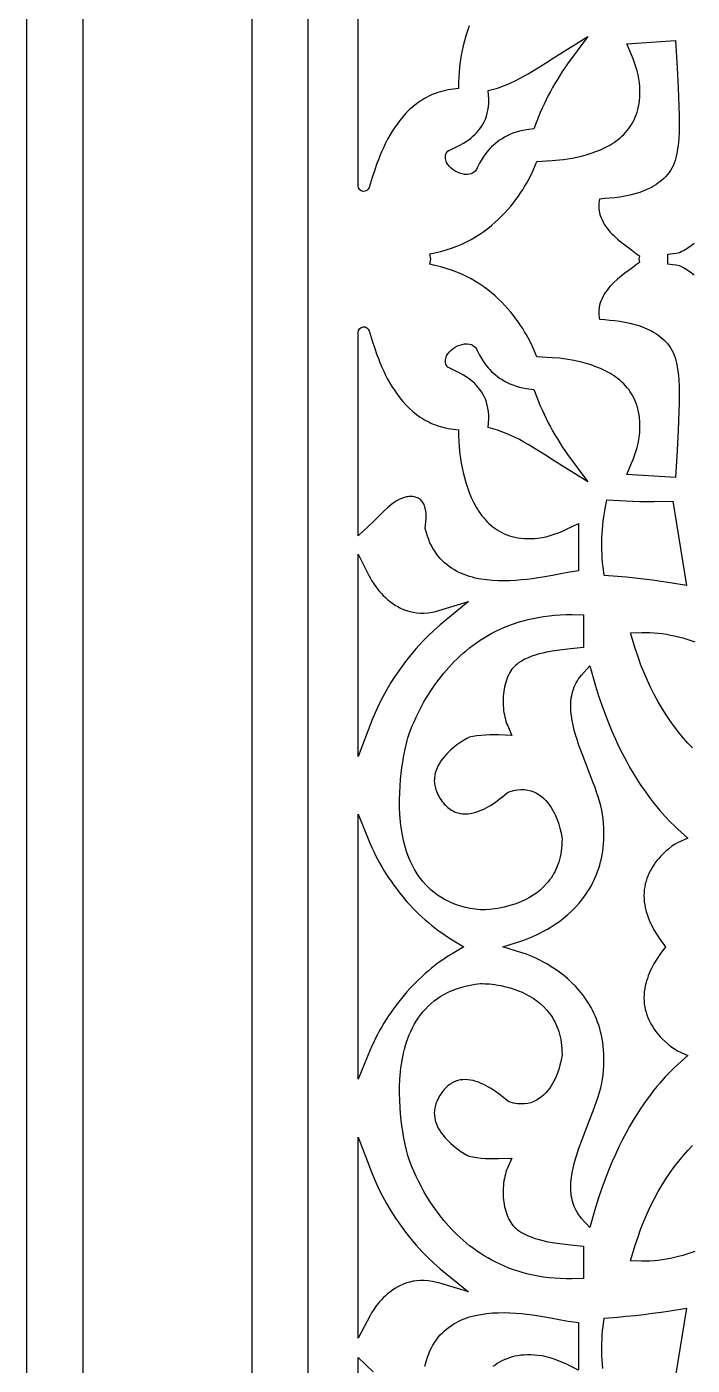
# Model space of a CAD drawing. Extents: x -600 to 600, y -1000 to 1000.
# Drawn here: x -340 to -221.3, y -419.7 to -181 of the extents above; entities that cross this region are included whole.
import ezdxf

# ---------------------------------------------------------------- set-up
doc = ezdxf.new("R2010")
doc.units = 0
doc.layers.add('LAYER_1', color=18, linetype='CONTINUOUS')
doc.layers.add('LAYER_2', color=4, linetype='CONTINUOUS')

msp = doc.modelspace()

# ---------------------------------------------------------------- linework, layer by layer
at = {"layer": 'LAYER_1'}
msp.add_lwpolyline([(-261.08, -180.79), (-261.4, -181.68), (-261.69, -182.58), (-261.94, -183.47), (-262.16, -184.35), (-262.34, -185.21), (-262.5, -186.04), (-262.62, -186.83), (-262.73, -187.58), (-262.87, -188.92), (-262.95, -190), (-262.98, -190.74), (-263, -191.96), (-264.36, -192.14), (-264.85, -192.23), (-265.32, -192.32), (-265.78, -192.43), (-266.23, -192.56), (-266.66, -192.7), (-267.09, -192.85), (-267.51, -193.01), (-267.91, -193.18), (-268.31, -193.37), (-268.7, -193.57), (-269.08, -193.78), (-269.44, -194), (-269.8, -194.23), (-270.5, -194.72), (-271.15, -195.25), (-271.78, -195.81), (-272.37, -196.4), (-272.93, -197.02), (-273.46, -197.67), (-273.96, -198.33), (-274.43, -199.02), (-274.88, -199.71), (-275.29, -200.42), (-275.69, -201.13), (-276.05, -201.85), (-276.39, -202.57), (-276.71, -203.28), (-277.01, -203.99), (-277.28, -204.68), (-277.54, -205.36), (-277.99, -206.66), (-278.37, -207.86), (-278.91, -209.63, -0.861707), (-280.87, -209.34), (-280.87, -173.05)], format="xyb", dxfattribs=at)
for points in [[(-267.2, -223.55), (-268.11, -223.34), (-267.95, -222.42), (-268.11, -221.5), (-267.2, -221.28), (-266.16, -221.04), (-265.17, -220.76), (-264.22, -220.45), (-263.31, -220.11), (-262.42, -219.73), (-261.57, -219.33), (-260.75, -218.9), (-259.96, -218.44), (-259.2, -217.96), (-258.47, -217.46), (-257.77, -216.94), (-257.1, -216.4), (-256.46, -215.85), (-255.84, -215.29), (-255.26, -214.72), (-254.7, -214.14), (-254.17, -213.55), (-253.66, -212.96), (-253.19, -212.37), (-252.74, -211.78), (-252.31, -211.19), (-251.92, -210.61), (-251.54, -210.03), (-251.2, -209.47), (-250.87, -208.92), (-250.58, -208.38), (-250.05, -207.36), (-249.63, -206.42), (-249.04, -204.98), (-248.05, -204.93), (-247.31, -204.9), (-246.28, -204.84), (-244.99, -204.72), (-244.27, -204.64), (-243.51, -204.53), (-242.72, -204.39), (-241.89, -204.23), (-241.05, -204.04), (-240.2, -203.81), (-239.34, -203.54), (-238.49, -203.24), (-237.64, -202.89), (-236.82, -202.5), (-236.01, -202.06), (-235.63, -201.83), (-235.25, -201.59), (-234.88, -201.33), (-234.52, -201.05), (-234.18, -200.77), (-233.84, -200.47), (-233.52, -200.16), (-233.21, -199.83), (-232.91, -199.49), (-232.63, -199.14), (-232.37, -198.77), (-232.12, -198.38), (-231.89, -197.98), (-231.67, -197.56), (-231.47, -197.12), (-231.29, -196.67), (-231.14, -196.19), (-231, -195.7), (-230.88, -195.18), (-230.78, -194.65), (-230.71, -194.09), (-230.66, -193.51), (-230.64, -192.9), (-230.64, -192.28), (-230.67, -191.62), (-230.73, -190.95), (-230.83, -190.23), (-230.97, -189.52), (-231.15, -188.81), (-231.35, -188.1), (-231.59, -187.4), (-231.85, -186.69), (-232.13, -185.99), (-232.98, -183.99), (-224.29, -183.43), (-224.01, -188.29), (-223.81, -191.88), (-223.66, -195.2), (-223.62, -196.76), (-223.61, -198.23), (-223.64, -199.62), (-223.7, -200.93), (-223.82, -202.15), (-223.9, -202.74), (-223.99, -203.3), (-224.1, -203.84), (-224.22, -204.35), (-224.36, -204.85), (-224.53, -205.32), (-224.71, -205.77), (-224.92, -206.2), (-225.16, -206.6), (-225.42, -206.97), (-225.72, -207.34), (-226.03, -207.69), (-226.36, -208.02), (-226.7, -208.33), (-227.06, -208.62), (-227.42, -208.89), (-227.8, -209.15), (-228.19, -209.39), (-228.58, -209.61), (-228.99, -209.82), (-229.81, -210.19), (-230.67, -210.51), (-231.54, -210.78), (-232.42, -211), (-233.31, -211.19), (-234.21, -211.34), (-235.11, -211.46), (-235.99, -211.56), (-236.87, -211.63), (-237.83, -211.69), (-237.9, -212.02), (-237.95, -212.49), (-237.97, -212.95), (-237.95, -213.39), (-237.9, -213.81), (-237.81, -214.23), (-237.7, -214.64), (-237.56, -215.04), (-237.39, -215.43), (-237.19, -215.81), (-236.98, -216.18), (-236.74, -216.55), (-236.48, -216.91), (-236.21, -217.25), (-235.92, -217.59), (-235.61, -217.92), (-235.3, -218.23), (-234.65, -218.83), (-233.99, -219.39), (-233.35, -219.89), (-232.13, -220.77), (-231.22, -221.45), (-230.73, -221.82), (-230.83, -222.42), (-230.73, -223.02), (-231.22, -223.38), (-232.13, -224.06), (-233.35, -224.95), (-233.99, -225.45), (-234.65, -226.01), (-235.3, -226.61), (-235.61, -226.92), (-235.92, -227.25), (-236.21, -227.58), (-236.48, -227.93), (-236.74, -228.29), (-236.98, -228.65), (-237.19, -229.03), (-237.39, -229.41), (-237.56, -229.8), (-237.7, -230.2), (-237.81, -230.61), (-237.9, -231.02), (-237.95, -231.45), (-237.97, -231.89), (-237.95, -232.34), (-237.9, -232.81), (-237.83, -233.15), (-236.87, -233.2), (-235.99, -233.28), (-235.11, -233.37), (-234.21, -233.49), (-233.31, -233.65), (-232.42, -233.83), (-231.54, -234.06), (-230.67, -234.33), (-229.81, -234.65), (-228.99, -235.01), (-228.58, -235.23), (-228.19, -235.45), (-227.8, -235.69), (-227.42, -235.94), (-227.06, -236.22), (-226.7, -236.51), (-226.36, -236.82), (-226.03, -237.15), (-225.72, -237.49), (-225.42, -237.87), (-225.16, -238.24), (-224.92, -238.64), (-224.71, -239.07), (-224.53, -239.52), (-224.36, -239.99), (-224.22, -240.48), (-224.1, -241), (-223.99, -241.54), (-223.9, -242.1), (-223.82, -242.69), (-223.7, -243.9), (-223.64, -245.21), (-223.61, -246.61), (-223.62, -248.08), (-223.66, -249.64), (-223.81, -252.95), (-224.01, -256.55), (-224.29, -261.4), (-232.98, -260.84), (-232.13, -258.84), (-231.85, -258.14), (-231.59, -257.44), (-231.35, -256.74), (-231.15, -256.03), (-230.97, -255.32), (-230.83, -254.6), (-230.73, -253.89), (-230.67, -253.21), (-230.64, -252.56), (-230.64, -251.93), (-230.66, -251.33), (-230.71, -250.75), (-230.78, -250.19), (-230.88, -249.65), (-231, -249.14), (-231.14, -248.65), (-231.29, -248.17), (-231.47, -247.72), (-231.67, -247.28), (-231.89, -246.86), (-232.12, -246.46), (-232.37, -246.07), (-232.63, -245.7), (-232.91, -245.35), (-233.21, -245.01), (-233.52, -244.68), (-233.84, -244.37), (-234.18, -244.07), (-234.52, -243.78), (-234.88, -243.51), (-235.25, -243.25), (-235.63, -243), (-236.01, -242.77), (-236.82, -242.33), (-237.64, -241.94), (-238.49, -241.6), (-239.34, -241.29), (-240.2, -241.03), (-241.05, -240.8), (-241.89, -240.61), (-242.72, -240.44), (-243.51, -240.31), (-244.27, -240.2), (-244.99, -240.11), (-246.28, -240), (-247.31, -239.94), (-248.05, -239.91), (-249.04, -239.86), (-249.63, -238.42), (-250.05, -237.48), (-250.58, -236.45), (-250.87, -235.92), (-251.2, -235.37), (-251.54, -234.8), (-251.92, -234.23), (-252.31, -233.65), (-252.74, -233.06), (-253.19, -232.47), (-253.66, -231.88), (-254.17, -231.29), (-254.7, -230.7), (-255.26, -230.12), (-255.84, -229.55), (-256.46, -228.98), (-257.1, -228.43), (-257.77, -227.9), (-258.47, -227.38), (-259.2, -226.88), (-259.96, -226.4), (-260.75, -225.94), (-261.57, -225.51), (-262.42, -225.11), (-263.31, -224.73), (-264.22, -224.39), (-265.17, -224.07), (-266.16, -223.8)], [(-239.92, -182.69), (-243.53, -187.6), (-244, -188.27), (-244.47, -188.96), (-244.92, -189.65), (-245.36, -190.35), (-245.78, -191.07), (-246.2, -191.79), (-246.6, -192.51), (-246.99, -193.25), (-247.36, -194), (-247.73, -194.75), (-248.07, -195.5), (-248.41, -196.27), (-248.73, -197.04), (-249.03, -197.81), (-249.53, -199.17), (-250.85, -199.34), (-251.51, -199.46), (-252.13, -199.6), (-252.72, -199.78), (-253.28, -199.97), (-253.81, -200.18), (-254.31, -200.42), (-254.78, -200.67), (-255.23, -200.93), (-255.65, -201.21), (-256.04, -201.49), (-256.41, -201.79), (-256.76, -202.09), (-257.08, -202.4), (-257.39, -202.71), (-257.67, -203.02), (-257.93, -203.33), (-258.16, -203.63), (-258.59, -204.24), (-258.95, -204.8), (-259.23, -205.3), (-259.65, -206.12), (-259.8, -206.42), (-260, -206.73), (-260.29, -206.96), (-260.52, -207.09), (-260.76, -207.19), (-261.02, -207.26), (-261.46, -207.32), (-261.91, -207.3), (-262.35, -207.22), (-262.77, -207.09), (-263.18, -206.92), (-263.57, -206.72), (-263.94, -206.48), (-264.29, -206.21), (-264.61, -205.9), (-264.89, -205.55), (-265.12, -205.15), (-265.27, -204.72), (-265.32, -204.44), (-265.32, -204.17), (-265.29, -203.9), (-265.18, -203.49), (-264.91, -203.17), (-264.65, -203), (-264.3, -202.83), (-263.34, -202.39), (-262.75, -202.09), (-262.11, -201.73), (-261.43, -201.3), (-261.09, -201.06), (-260.75, -200.8), (-260.41, -200.51), (-260.08, -200.21), (-259.76, -199.88), (-259.46, -199.53), (-259.16, -199.16), (-258.89, -198.77), (-258.63, -198.35), (-258.4, -197.9), (-258.19, -197.43), (-258, -196.92), (-257.85, -196.39), (-257.73, -195.82), (-257.64, -195.22), (-257.59, -194.58), (-257.59, -193.91), (-257.67, -192.36), (-256.06, -191.9), (-255.26, -191.63), (-254.46, -191.32), (-253.66, -190.98), (-252.88, -190.62), (-252.1, -190.22), (-251.32, -189.8), (-250.55, -189.36), (-249, -188.43), (-247.46, -187.45), (-245.92, -186.46)], [(-239.92, -262.15), (-245.92, -258.37), (-247.46, -257.38), (-249, -256.41), (-250.55, -255.48), (-251.32, -255.04), (-252.1, -254.62), (-252.88, -254.22), (-253.66, -253.85), (-254.46, -253.51), (-255.26, -253.21), (-256.06, -252.93), (-257.67, -252.48), (-257.59, -250.93), (-257.59, -250.25), (-257.64, -249.62), (-257.73, -249.01), (-257.85, -248.45), (-258, -247.91), (-258.19, -247.41), (-258.4, -246.94), (-258.63, -246.49), (-258.89, -246.07), (-259.16, -245.68), (-259.46, -245.3), (-259.76, -244.96), (-260.08, -244.63), (-260.41, -244.33), (-260.75, -244.04), (-261.09, -243.78), (-261.43, -243.54), (-262.11, -243.1), (-262.75, -242.74), (-263.34, -242.45), (-264.3, -242.01), (-264.65, -241.83), (-264.91, -241.67), (-265.18, -241.34), (-265.29, -240.94), (-265.32, -240.66), (-265.32, -240.4), (-265.27, -240.12), (-265.12, -239.69), (-264.89, -239.29), (-264.61, -238.94), (-264.29, -238.63), (-263.94, -238.36), (-263.57, -238.12), (-263.18, -237.91), (-262.77, -237.75), (-262.35, -237.62), (-261.91, -237.54), (-261.46, -237.52), (-261.02, -237.57), (-260.76, -237.65), (-260.52, -237.74), (-260.29, -237.88), (-260, -238.1), (-259.8, -238.42), (-259.65, -238.72), (-259.23, -239.54), (-258.95, -240.04), (-258.59, -240.6), (-258.16, -241.2), (-257.93, -241.51), (-257.67, -241.82), (-257.39, -242.13), (-257.08, -242.44), (-256.76, -242.75), (-256.41, -243.05), (-256.04, -243.34), (-255.65, -243.63), (-255.23, -243.91), (-254.78, -244.17), (-254.31, -244.42), (-253.81, -244.65), (-253.28, -244.87), (-252.72, -245.06), (-252.13, -245.23), (-251.51, -245.38), (-250.85, -245.5), (-249.53, -245.67), (-249.03, -247.02), (-248.73, -247.8), (-248.41, -248.57), (-248.07, -249.33), (-247.73, -250.09), (-247.36, -250.84), (-246.99, -251.59), (-246.6, -252.32), (-246.2, -253.05), (-245.78, -253.77), (-245.36, -254.48), (-244.92, -255.19), (-244.47, -255.88), (-244, -256.56), (-243.53, -257.24)], [(-234.63, -279.03), (-237.02, -278.85), (-237.21, -277.31), (-237.29, -276.58), (-237.35, -275.83), (-237.39, -275.09), (-237.42, -274.35), (-237.43, -273.6), (-237.43, -272.85), (-237.41, -272.11), (-237.38, -271.36), (-237.33, -270.62), (-237.26, -269.88), (-237.18, -269.14), (-237.08, -268.4), (-236.97, -267.66), (-236.84, -266.93), (-236.53, -265.37), (-233.14, -265.55), (-230.63, -265.63), (-228.11, -265.65), (-224.73, -265.62), (-222.32, -280.64), (-225.25, -280.15), (-226.81, -279.91), (-228.37, -279.69), (-229.93, -279.5), (-231.49, -279.32), (-233.06, -279.16)], [(-280.87, -311.13), (-280.87, -275.07), (-278.95, -278.95), (-278.77, -279.29), (-278.5, -279.76), (-278.12, -280.35), (-277.64, -281.01), (-277.37, -281.36), (-277.08, -281.71), (-276.75, -282.08), (-276.41, -282.44), (-276.04, -282.8), (-275.64, -283.15), (-275.23, -283.49), (-274.79, -283.81), (-274.32, -284.12), (-273.84, -284.41), (-273.33, -284.67), (-272.8, -284.9), (-272.24, -285.11), (-271.67, -285.28), (-271.06, -285.41), (-270.43, -285.5), (-269.78, -285.55), (-269.1, -285.55), (-268.39, -285.49), (-267.64, -285.39), (-267.26, -285.31), (-266.87, -285.22), (-266.47, -285.11), (-261.2, -283.5), (-266.28, -287.66), (-267.39, -288.64), (-268.47, -289.67), (-269.52, -290.74), (-270.54, -291.85), (-271.52, -293.01), (-272.46, -294.2), (-273.36, -295.42), (-274.23, -296.68), (-275.05, -297.96), (-275.83, -299.28), (-276.56, -300.61), (-277.24, -301.97), (-277.87, -303.36), (-278.46, -304.75)], [(-273.45, -321.48), (-273.5, -320.17), (-273.51, -318.88), (-273.48, -317.63), (-273.42, -316.42), (-273.33, -315.26), (-273.21, -314.16), (-273.08, -313.12), (-272.94, -312.16), (-272.8, -311.29), (-272.52, -309.83), (-272.29, -308.82), (-272.16, -308.31), (-272.01, -307.82), (-271.71, -306.92), (-271.23, -305.68), (-270.91, -304.93), (-270.55, -304.13), (-270.14, -303.27), (-269.67, -302.35), (-269.15, -301.4), (-268.57, -300.41), (-267.93, -299.4), (-267.23, -298.37), (-266.46, -297.32), (-265.63, -296.28), (-264.73, -295.24), (-264.25, -294.72), (-263.75, -294.21), (-263.24, -293.71), (-262.71, -293.21), (-262.16, -292.71), (-261.59, -292.23), (-261, -291.76), (-260.39, -291.29), (-259.76, -290.84), (-259.11, -290.4), (-258.44, -289.98), (-257.75, -289.57), (-257.04, -289.17), (-256.31, -288.79), (-255.56, -288.43), (-254.78, -288.09), (-253.99, -287.77), (-253.17, -287.47), (-252.33, -287.19), (-251.47, -286.94), (-250.59, -286.71), (-249.69, -286.5), (-248.76, -286.32), (-247.81, -286.17), (-246.84, -286.04), (-245.84, -285.94), (-244.83, -285.88), (-243.79, -285.84), (-242.72, -285.84), (-240.68, -285.89), (-240.68, -291.69), (-243.01, -291.93), (-244.45, -292.09), (-245.89, -292.28), (-246.59, -292.39), (-247.28, -292.53), (-247.96, -292.68), (-248.63, -292.85), (-249.29, -293.04), (-249.93, -293.27), (-250.55, -293.52), (-251.15, -293.8), (-251.73, -294.11), (-252.29, -294.46), (-252.55, -294.65), (-252.79, -294.85), (-253.02, -295.08), (-253.24, -295.33), (-253.45, -295.59), (-253.65, -295.88), (-253.83, -296.18), (-254.01, -296.5), (-254.17, -296.84), (-254.31, -297.19), (-254.45, -297.55), (-254.57, -297.93), (-254.68, -298.32), (-254.77, -298.72), (-254.85, -299.12), (-254.92, -299.53), (-254.97, -299.95), (-255, -300.37), (-255.03, -300.8), (-255.04, -301.22), (-255.03, -301.65), (-255.02, -302.07), (-254.98, -302.49), (-254.94, -302.91), (-254.88, -303.32), (-254.81, -303.72), (-254.73, -304.11), (-254.63, -304.5), (-254.52, -304.87), (-254.4, -305.23), (-254.27, -305.57), (-253.48, -307.37), (-255.85, -307.29), (-256.63, -307.28), (-257.41, -307.29), (-258.18, -307.32), (-258.94, -307.38), (-259.7, -307.47), (-260.45, -307.58), (-261.11, -307.72), (-261.17, -307.74), (-261.49, -307.91), (-261.98, -308.2), (-262.58, -308.59), (-263.27, -309.08), (-264, -309.67), (-264.36, -309.98), (-264.73, -310.33), (-265.08, -310.69), (-265.43, -311.06), (-265.75, -311.46), (-266.06, -311.87), (-266.34, -312.29), (-266.59, -312.72), (-266.81, -313.16), (-266.99, -313.62), (-267.13, -314.08), (-267.24, -314.55), (-267.3, -315.03), (-267.31, -315.53), (-267.3, -315.77), (-267.27, -316.02), (-267.23, -316.28), (-267.18, -316.54), (-267.11, -316.8), (-267.03, -317.07), (-266.93, -317.35), (-266.81, -317.63), (-266.68, -317.91), (-266.52, -318.2), (-266.35, -318.49), (-266.15, -318.79), (-265.94, -319.09), (-265.73, -319.37), (-265.52, -319.62), (-265.3, -319.85), (-265.08, -320.06), (-264.87, -320.26), (-264.65, -320.43), (-264.43, -320.59), (-264.21, -320.73), (-264, -320.85), (-263.78, -320.96), (-263.56, -321.06), (-263.34, -321.14), (-263.13, -321.2), (-262.67, -321.31), (-262.22, -321.37), (-261.76, -321.38), (-261.3, -321.36), (-260.83, -321.29), (-260.35, -321.19), (-259.88, -321.06), (-259.41, -320.9), (-258.95, -320.72), (-258.49, -320.51), (-258.04, -320.28), (-257.61, -320.04), (-257.19, -319.8), (-256.4, -319.28), (-255.71, -318.78), (-255.12, -318.33), (-254.65, -317.94), (-254.29, -317.65), (-253.95, -317.42), (-253.15, -317.2), (-252.49, -317.08), (-251.85, -317.03), (-251.24, -317.05), (-250.65, -317.13), (-250.08, -317.27), (-249.55, -317.46), (-249.06, -317.7), (-248.59, -317.98), (-248.16, -318.3), (-247.76, -318.65), (-247.4, -319.02), (-247.06, -319.41), (-246.76, -319.82), (-246.47, -320.24), (-246.22, -320.67), (-245.98, -321.1), (-245.77, -321.53), (-245.58, -321.96), (-245.4, -322.39), (-245.12, -323.19), (-244.89, -323.94), (-244.73, -324.59), (-244.61, -325.13), (-244.55, -325.52), (-244.52, -325.78), (-244.53, -326.4), (-244.56, -326.96), (-244.61, -327.5), (-244.67, -328.02), (-244.76, -328.53), (-244.86, -329.03), (-244.98, -329.51), (-245.12, -329.97), (-245.27, -330.42), (-245.44, -330.86), (-245.62, -331.28), (-245.82, -331.69), (-246.03, -332.08), (-246.25, -332.45), (-246.49, -332.82), (-246.74, -333.16), (-246.99, -333.5), (-247.27, -333.82), (-247.82, -334.41), (-248.41, -334.96), (-249.03, -335.45), (-249.67, -335.89), (-250.32, -336.29), (-250.98, -336.65), (-251.64, -336.96), (-252.3, -337.24), (-252.96, -337.48), (-253.6, -337.69), (-254.23, -337.87), (-254.84, -338.02), (-255.43, -338.14), (-255.99, -338.25), (-256.53, -338.33), (-257.46, -338.44), (-258.22, -338.49), (-258.77, -338.51), (-259.09, -338.5), (-260.04, -338.38), (-260.92, -338.24), (-261.76, -338.05), (-262.57, -337.83), (-263.35, -337.58), (-264.1, -337.29), (-264.81, -336.97), (-265.49, -336.63), (-266.13, -336.25), (-266.75, -335.85), (-267.33, -335.41), (-267.88, -334.96), (-268.4, -334.48), (-268.89, -333.98), (-269.35, -333.46), (-269.77, -332.92), (-270.18, -332.36), (-270.55, -331.79), (-270.89, -331.2), (-271.21, -330.6), (-271.51, -329.98), (-271.78, -329.36), (-272.02, -328.73), (-272.25, -328.09), (-272.45, -327.44), (-272.63, -326.79), (-272.79, -326.13), (-272.94, -325.47), (-273.06, -324.8), (-273.17, -324.13), (-273.26, -323.47), (-273.34, -322.8)], [(-239.56, -395.18), (-241.04, -393.54), (-241.31, -393.21), (-241.56, -392.87), (-241.79, -392.52), (-242, -392.16), (-242.18, -391.8), (-242.34, -391.43), (-242.49, -391.05), (-242.61, -390.67), (-242.71, -390.28), (-242.8, -389.89), (-242.87, -389.5), (-242.92, -389.1), (-242.95, -388.69), (-242.97, -387.89), (-242.94, -387.08), (-242.85, -386.25), (-242.72, -385.42), (-242.55, -384.59), (-242.35, -383.75), (-242.11, -382.9), (-241.85, -382.05), (-241.56, -381.19), (-240.94, -379.47), (-240.27, -377.75), (-239.6, -376.04), (-238.95, -374.33), (-238.35, -372.66), (-238.08, -371.84), (-237.84, -371.02), (-237.63, -370.23), (-237.45, -369.44), (-237.31, -368.68), (-237.21, -367.93), (-237.13, -367.14), (-237.08, -366.37), (-237.06, -365.62), (-237.05, -364.89), (-237.08, -364.17), (-237.12, -363.47), (-237.18, -362.79), (-237.27, -362.13), (-237.37, -361.49), (-237.5, -360.86), (-237.64, -360.25), (-237.8, -359.65), (-237.98, -359.07), (-238.17, -358.51), (-238.38, -357.96), (-238.6, -357.43), (-238.84, -356.91), (-239.09, -356.4), (-239.35, -355.91), (-239.62, -355.44), (-239.9, -354.98), (-240.2, -354.53), (-240.5, -354.1), (-240.82, -353.68), (-241.14, -353.27), (-241.46, -352.88), (-242.14, -352.13), (-242.84, -351.43), (-243.55, -350.77), (-244.28, -350.17), (-245, -349.61), (-245.72, -349.1), (-246.44, -348.64), (-247.13, -348.21), (-247.81, -347.83), (-248.46, -347.49), (-249.07, -347.19), (-249.64, -346.93), (-250.16, -346.7), (-251.05, -346.35), (-251.67, -346.14), (-255.09, -345.08), (-251.67, -344.03), (-251.05, -343.81), (-250.17, -343.46), (-249.06, -342.97), (-248.46, -342.67), (-247.81, -342.33), (-247.13, -341.95), (-246.44, -341.53), (-245.72, -341.06), (-245, -340.55), (-244.28, -339.99), (-243.55, -339.39), (-242.84, -338.74), (-242.14, -338.04), (-241.47, -337.29), (-240.81, -336.48), (-240.5, -336.07), (-240.2, -335.63), (-239.9, -335.19), (-239.62, -334.72), (-239.35, -334.25), (-239.09, -333.76), (-238.84, -333.26), (-238.6, -332.74), (-238.38, -332.21), (-238.17, -331.66), (-237.98, -331.09), (-237.8, -330.51), (-237.64, -329.92), (-237.5, -329.31), (-237.37, -328.68), (-237.27, -328.03), (-237.18, -327.37), (-237.12, -326.69), (-237.08, -325.99), (-237.05, -325.28), (-237.06, -324.55), (-237.08, -323.79), (-237.13, -323.02), (-237.21, -322.24), (-237.31, -321.48), (-237.45, -320.72), (-237.63, -319.94), (-237.84, -319.14), (-238.08, -318.33), (-238.35, -317.51), (-238.64, -316.67), (-238.95, -315.83), (-239.6, -314.13), (-240.27, -312.41), (-240.94, -310.69), (-241.56, -308.98), (-241.85, -308.12), (-242.11, -307.27), (-242.35, -306.42), (-242.55, -305.58), (-242.72, -304.74), (-242.85, -303.91), (-242.94, -303.09), (-242.97, -302.27), (-242.95, -301.46), (-242.87, -300.68), (-242.8, -300.27), (-242.71, -299.88), (-242.61, -299.5), (-242.49, -299.12), (-242.34, -298.74), (-242.18, -298.37), (-242, -298), (-241.79, -297.65), (-241.56, -297.3), (-241.31, -296.96), (-241.04, -296.62), (-239.56, -294.98), (-238.54, -298.56), (-237.99, -300.31), (-237.43, -302), (-236.84, -303.61), (-236.24, -305.16), (-235.63, -306.64), (-235.01, -308.05), (-234.38, -309.39), (-233.74, -310.67), (-233.11, -311.88), (-232.47, -313.04), (-231.83, -314.13), (-231.2, -315.16), (-230.57, -316.13), (-229.96, -317.04), (-229.35, -317.89), (-228.76, -318.69), (-228.19, -319.43), (-227.63, -320.12), (-227.1, -320.76), (-226.59, -321.34), (-226.11, -321.87), (-225.23, -322.79), (-224.48, -323.52), (-223.89, -324.08), (-222.09, -325.71), (-223.9, -326.54), (-224.37, -326.81), (-224.91, -327.16), (-225.48, -327.59), (-226.07, -328.09), (-226.68, -328.67), (-226.97, -328.98), (-227.26, -329.31), (-227.55, -329.65), (-227.83, -330.01), (-228.09, -330.38), (-228.35, -330.77), (-228.59, -331.18), (-228.82, -331.6), (-229.03, -332.03), (-229.22, -332.47), (-229.39, -332.93), (-229.54, -333.4), (-229.67, -333.88), (-229.77, -334.38), (-229.85, -334.89), (-229.89, -335.41), (-229.91, -335.94), (-229.9, -336.49), (-229.85, -337.05), (-229.77, -337.63), (-229.68, -338.08), (-229.57, -338.54), (-229.45, -338.99), (-229.3, -339.44), (-229.14, -339.89), (-228.97, -340.33), (-228.78, -340.77), (-228.57, -341.2), (-228.12, -342.06), (-227.62, -342.89), (-227.09, -343.7), (-226.08, -345.08), (-227.09, -346.47), (-227.62, -347.27), (-228.12, -348.11), (-228.57, -348.97), (-228.78, -349.4), (-228.97, -349.84), (-229.14, -350.28), (-229.3, -350.73), (-229.45, -351.18), (-229.57, -351.63), (-229.68, -352.08), (-229.77, -352.54), (-229.85, -353.11), (-229.9, -353.67), (-229.91, -354.22), (-229.89, -354.76), (-229.85, -355.28), (-229.77, -355.78), (-229.67, -356.28), (-229.54, -356.76), (-229.39, -357.23), (-229.22, -357.69), (-229.03, -358.14), (-228.82, -358.57), (-228.59, -358.99), (-228.35, -359.39), (-228.09, -359.78), (-227.83, -360.15), (-227.55, -360.51), (-227.26, -360.86), (-226.97, -361.19), (-226.68, -361.49), (-226.07, -362.07), (-225.48, -362.58), (-224.91, -363), (-224.37, -363.35), (-223.9, -363.62), (-222.09, -364.46), (-223.89, -366.09), (-224.48, -366.64), (-225.23, -367.37), (-226.11, -368.29), (-227.1, -369.41), (-227.63, -370.04), (-228.19, -370.73), (-228.76, -371.47), (-229.35, -372.27), (-229.96, -373.13), (-230.57, -374.04), (-231.2, -375.01), (-231.83, -376.04), (-232.47, -377.13), (-233.11, -378.28), (-233.74, -379.49), (-234.38, -380.77), (-235.01, -382.12), (-235.63, -383.53), (-236.24, -385), (-236.84, -386.55), (-237.43, -388.16), (-237.99, -389.85), (-238.54, -391.61)], [(-280.87, -368.73), (-280.87, -321.43), (-278.72, -326.7), (-278.42, -327.39), (-278.1, -328.09), (-277.77, -328.78), (-277.42, -329.46), (-277.06, -330.13), (-276.68, -330.8), (-276.29, -331.47), (-275.88, -332.12), (-275.47, -332.77), (-275.03, -333.41), (-274.59, -334.04), (-274.13, -334.66), (-273.66, -335.27), (-273.18, -335.87), (-272.68, -336.46), (-272.18, -337.04), (-271.66, -337.61), (-271.14, -338.17), (-270.6, -338.72), (-270.05, -339.25), (-269.5, -339.78), (-268.93, -340.29), (-268.36, -340.78), (-267.78, -341.26), (-267.19, -341.73), (-266.59, -342.18), (-265.98, -342.62), (-265.37, -343.04), (-264.75, -343.45), (-264.12, -343.84), (-262.03, -345.08), (-264.12, -346.32), (-264.75, -346.71), (-265.37, -347.12), (-265.98, -347.54), (-266.59, -347.98), (-267.19, -348.43), (-267.78, -348.9), (-268.36, -349.38), (-268.93, -349.88), (-269.5, -350.39), (-270.05, -350.91), (-270.6, -351.44), (-271.14, -351.99), (-271.66, -352.55), (-272.18, -353.12), (-272.68, -353.7), (-273.18, -354.29), (-273.66, -354.89), (-274.13, -355.51), (-274.59, -356.13), (-275.03, -356.76), (-275.47, -357.4), (-275.88, -358.04), (-276.29, -358.7), (-276.68, -359.36), (-277.06, -360.03), (-277.42, -360.71), (-277.77, -361.39), (-278.1, -362.08), (-278.42, -362.77), (-278.72, -363.47)], [(-272.8, -378.88), (-272.94, -378), (-273.08, -377.04), (-273.21, -376.01), (-273.33, -374.91), (-273.42, -373.74), (-273.48, -372.53), (-273.51, -371.28), (-273.5, -370), (-273.45, -368.69), (-273.34, -367.37), (-273.26, -366.7), (-273.17, -366.03), (-273.06, -365.36), (-272.94, -364.7), (-272.79, -364.04), (-272.63, -363.38), (-272.45, -362.72), (-272.25, -362.08), (-272.02, -361.44), (-271.78, -360.8), (-271.51, -360.18), (-271.21, -359.57), (-270.89, -358.97), (-270.55, -358.38), (-270.18, -357.8), (-269.77, -357.25), (-269.35, -356.71), (-268.89, -356.19), (-268.4, -355.68), (-267.88, -355.21), (-267.33, -354.75), (-266.75, -354.32), (-266.13, -353.91), (-265.49, -353.54), (-264.81, -353.19), (-264.1, -352.87), (-263.35, -352.59), (-262.57, -352.33), (-261.76, -352.11), (-260.92, -351.93), (-260.04, -351.78), (-259.09, -351.66), (-258.77, -351.65), (-258.22, -351.67), (-257.46, -351.72), (-256.53, -351.83), (-255.99, -351.92), (-255.43, -352.02), (-254.84, -352.15), (-254.23, -352.3), (-253.6, -352.48), (-252.96, -352.68), (-252.3, -352.93), (-251.64, -353.2), (-250.98, -353.52), (-250.32, -353.87), (-249.67, -354.27), (-249.03, -354.71), (-248.41, -355.21), (-247.82, -355.75), (-247.27, -356.34), (-246.99, -356.67), (-246.74, -357), (-246.49, -357.35), (-246.25, -357.71), (-246.03, -358.09), (-245.82, -358.48), (-245.62, -358.88), (-245.44, -359.3), (-245.27, -359.74), (-245.12, -360.19), (-244.98, -360.65), (-244.86, -361.14), (-244.76, -361.63), (-244.67, -362.14), (-244.61, -362.67), (-244.56, -363.21), (-244.53, -363.76), (-244.52, -364.38), (-244.55, -364.64), (-244.61, -365.04), (-244.73, -365.57), (-244.89, -366.22), (-245.12, -366.97), (-245.4, -367.78), (-245.58, -368.2), (-245.77, -368.63), (-245.98, -369.07), (-246.22, -369.5), (-246.47, -369.92), (-246.76, -370.34), (-247.06, -370.75), (-247.4, -371.15), (-247.76, -371.52), (-248.16, -371.87), (-248.59, -372.18), (-249.06, -372.47), (-249.55, -372.71), (-250.08, -372.9), (-250.65, -373.04), (-251.24, -373.12), (-251.85, -373.13), (-252.49, -373.08), (-253.15, -372.97), (-253.95, -372.75), (-254.29, -372.51), (-254.65, -372.22), (-255.12, -371.84), (-255.71, -371.38), (-256.4, -370.88), (-257.19, -370.37), (-257.61, -370.12), (-258.04, -369.88), (-258.49, -369.66), (-258.95, -369.45), (-259.41, -369.26), (-259.88, -369.1), (-260.35, -368.97), (-260.83, -368.87), (-261.3, -368.81), (-261.76, -368.78), (-262.22, -368.8), (-262.67, -368.85), (-263.13, -368.96), (-263.34, -369.03), (-263.56, -369.11), (-263.78, -369.2), (-264, -369.31), (-264.21, -369.44), (-264.43, -369.58), (-264.65, -369.73), (-264.87, -369.91), (-265.08, -370.1), (-265.3, -370.31), (-265.52, -370.55), (-265.73, -370.8), (-265.94, -371.07), (-266.15, -371.37), (-266.35, -371.67), (-266.52, -371.96), (-266.68, -372.25), (-266.81, -372.54), (-266.93, -372.82), (-267.03, -373.09), (-267.11, -373.36), (-267.18, -373.63), (-267.23, -373.89), (-267.27, -374.14), (-267.3, -374.4), (-267.31, -374.63), (-267.3, -375.14), (-267.24, -375.61), (-267.13, -376.09), (-266.99, -376.55), (-266.81, -377), (-266.59, -377.44), (-266.34, -377.88), (-266.06, -378.3), (-265.75, -378.71), (-265.43, -379.1), (-265.08, -379.48), (-264.73, -379.84), (-264.36, -380.18), (-264, -380.5), (-263.27, -381.09), (-262.58, -381.58), (-261.98, -381.97), (-261.49, -382.26), (-261.17, -382.42), (-261.11, -382.45), (-260.45, -382.58), (-259.7, -382.7), (-258.94, -382.78), (-258.18, -382.84), (-257.41, -382.87), (-256.63, -382.88), (-255.85, -382.87), (-253.48, -382.79), (-254.27, -384.6), (-254.4, -384.94), (-254.52, -385.3), (-254.63, -385.67), (-254.73, -386.05), (-254.81, -386.44), (-254.88, -386.85), (-254.94, -387.26), (-254.98, -387.67), (-255.02, -388.09), (-255.03, -388.52), (-255.04, -388.94), (-255.03, -389.37), (-255, -389.79), (-254.97, -390.21), (-254.92, -390.63), (-254.85, -391.04), (-254.77, -391.45), (-254.68, -391.85), (-254.57, -392.23), (-254.45, -392.61), (-254.31, -392.97), (-254.17, -393.33), (-254.01, -393.66), (-253.83, -393.98), (-253.65, -394.29), (-253.45, -394.57), (-253.24, -394.84), (-253.02, -395.08), (-252.79, -395.31), (-252.55, -395.52), (-252.29, -395.7), (-251.73, -396.05), (-251.15, -396.37), (-250.55, -396.65), (-249.93, -396.9), (-249.29, -397.12), (-248.63, -397.32), (-247.96, -397.49), (-247.28, -397.64), (-246.59, -397.77), (-245.89, -397.89), (-244.45, -398.08), (-243.01, -398.24), (-240.68, -398.48), (-240.68, -404.27), (-242.72, -404.32), (-243.79, -404.32), (-244.83, -404.29), (-245.84, -404.22), (-246.84, -404.12), (-247.81, -404), (-248.76, -403.84), (-249.69, -403.66), (-250.59, -403.46), (-251.47, -403.23), (-252.33, -402.97), (-253.17, -402.69), (-253.99, -402.39), (-254.78, -402.07), (-255.56, -401.73), (-256.31, -401.37), (-257.04, -400.99), (-257.75, -400.6), (-258.44, -400.19), (-259.11, -399.76), (-259.76, -399.32), (-260.39, -398.87), (-261, -398.41), (-261.59, -397.93), (-262.16, -397.45), (-262.71, -396.96), (-263.24, -396.46), (-263.75, -395.95), (-264.25, -395.44), (-264.73, -394.92), (-265.63, -393.89), (-266.46, -392.84), (-267.23, -391.8), (-267.93, -390.77), (-268.57, -389.75), (-269.15, -388.76), (-269.67, -387.81), (-270.14, -386.9), (-270.55, -386.04), (-270.91, -385.23), (-271.23, -384.49), (-271.71, -383.24), (-272.01, -382.34), (-272.16, -381.85), (-272.29, -381.34), (-272.52, -380.33)], [(-280.87, -414.93), (-280.87, -379.03), (-278.46, -385.41), (-277.87, -386.81), (-277.24, -388.19), (-276.56, -389.55), (-275.83, -390.89), (-275.05, -392.2), (-274.23, -393.49), (-273.36, -394.74), (-272.46, -395.97), (-271.52, -397.16), (-270.54, -398.31), (-269.52, -399.42), (-268.47, -400.5), (-267.39, -401.52), (-266.28, -402.51), (-261.2, -406.67), (-266.47, -405.05), (-266.86, -404.95), (-267.64, -404.78), (-268.39, -404.67), (-269.1, -404.62), (-269.78, -404.62), (-270.43, -404.67), (-271.06, -404.76), (-271.67, -404.89), (-272.24, -405.06), (-272.8, -405.26), (-273.33, -405.49), (-273.84, -405.76), (-274.32, -406.04), (-274.79, -406.35), (-275.23, -406.68), (-275.64, -407.02), (-276.04, -407.37), (-276.41, -407.73), (-276.75, -408.09), (-277.07, -408.44), (-277.65, -409.16), (-278.12, -409.82), (-278.5, -410.4), (-278.77, -410.87)]]:
    msp.add_lwpolyline(points, close=True, dxfattribs=at)
for points in [[(-220.94, -225.26), (-221.64, -224.74), (-222.27, -224.32), (-222.83, -223.99), (-223.28, -223.76), (-223.57, -223.62), (-223.63, -223.6), (-224.17, -223.5), (-224.8, -223.41), (-225.66, -223.29), (-225.66, -221.55), (-224.17, -221.33), (-223.63, -221.24), (-223.57, -221.22), (-223.28, -221.08), (-222.83, -220.85), (-222.27, -220.52), (-221.64, -220.1), (-220.94, -219.58)], [(-221.26, -309.62), (-222.09, -308.74), (-222.9, -307.82), (-223.69, -306.85), (-224.47, -305.85), (-225.22, -304.8), (-225.96, -303.72), (-226.68, -302.58), (-227.37, -301.41), (-228.04, -300.18), (-228.68, -298.92), (-229.3, -297.6), (-229.88, -296.24), (-230.44, -294.83), (-230.97, -293.37), (-231.47, -291.86), (-232.3, -289.07), (-230.3, -289), (-229.58, -289), (-228.84, -289.02), (-228.11, -289.06), (-227.38, -289.13), (-226.65, -289.22), (-225.91, -289.33), (-225.18, -289.47), (-224.45, -289.62), (-223.73, -289.8), (-223, -290), (-222.28, -290.22), (-221.57, -290.45), (-220.86, -290.71)], [(-220.86, -399.45), (-221.57, -399.71), (-222.28, -399.95), (-223, -400.17), (-223.73, -400.36), (-224.45, -400.54), (-225.18, -400.7), (-225.91, -400.83), (-226.65, -400.94), (-227.38, -401.03), (-228.11, -401.1), (-228.84, -401.15), (-229.58, -401.17), (-230.3, -401.16), (-232.3, -401.09), (-231.47, -398.31), (-230.97, -396.8), (-230.44, -395.34), (-229.88, -393.93), (-229.3, -392.56), (-228.68, -391.25), (-228.04, -389.98), (-227.37, -388.76), (-226.68, -387.58), (-225.96, -386.45), (-225.22, -385.36), (-224.47, -384.31), (-223.69, -383.31), (-222.9, -382.35), (-222.09, -381.42), (-221.26, -380.54)], [(-268.91, -419.96), (-268.92, -419.66), (-268.72, -418.91), (-268.53, -418.3), (-268.31, -417.72), (-268.08, -417.16), (-267.82, -416.63), (-267.54, -416.13), (-267.24, -415.64), (-266.93, -415.19), (-266.59, -414.75), (-266.24, -414.34), (-265.87, -413.95), (-265.49, -413.59), (-265.09, -413.25), (-264.68, -412.93), (-264.25, -412.64), (-263.81, -412.36), (-263.37, -412.11), (-262.91, -411.87), (-262.44, -411.66), (-261.97, -411.47), (-261.49, -411.29), (-261, -411.13), (-260.5, -410.99), (-260, -410.86), (-258.99, -410.66), (-257.97, -410.51), (-256.93, -410.41), (-255.89, -410.36), (-254.85, -410.35), (-253.81, -410.37), (-252.79, -410.43), (-251.77, -410.51), (-250.78, -410.61), (-249.8, -410.74), (-247.95, -411.02), (-246.25, -411.33), (-244.73, -411.61), (-243.45, -411.85), (-242.92, -411.94), (-241.59, -412.12), (-241.59, -420.61), (-243.74, -419.57), (-244.46, -419.24), (-245.18, -418.94), (-245.9, -418.67), (-246.63, -418.44), (-247.35, -418.24), (-248.08, -418.08), (-248.81, -417.98), (-249.46, -417.92), (-250.09, -417.89), (-250.7, -417.89), (-251.29, -417.91), (-251.86, -417.96), (-252.4, -418.04), (-252.93, -418.14), (-253.43, -418.26), (-253.92, -418.41), (-254.38, -418.58), (-254.83, -418.76), (-255.27, -418.97), (-255.68, -419.19), (-256.09, -419.44), (-256.47, -419.7), (-256.85, -419.98)], [(-237.26, -420.29), (-237.33, -419.55), (-237.38, -418.8), (-237.41, -418.06), (-237.43, -417.31), (-237.43, -416.56), (-237.42, -415.82), (-237.39, -415.07), (-237.35, -414.33), (-237.29, -413.59), (-237.21, -412.85), (-237.02, -411.31), (-234.63, -411.14), (-233.06, -411), (-231.49, -410.84), (-229.93, -410.67), (-228.37, -410.47), (-226.81, -410.25), (-225.25, -410.02), (-222.32, -409.53), (-224.73, -424.55)], [(-280.87, -454.66), (-280.87, -418.38), (-278.24, -420.9)]]:
    msp.add_lwpolyline(points, dxfattribs=at)
msp.add_lwpolyline([(-280.87, -271.79), (-280.87, -235.5, -0.861707), (-278.91, -235.21), (-278.37, -236.98), (-277.99, -238.17), (-277.54, -239.48), (-277.28, -240.16), (-277.01, -240.85), (-276.71, -241.55), (-276.39, -242.27), (-276.05, -242.99), (-275.69, -243.7), (-275.29, -244.42), (-274.88, -245.12), (-274.43, -245.82), (-273.96, -246.5), (-273.46, -247.17), (-272.93, -247.81), (-272.37, -248.43), (-271.78, -249.03), (-271.15, -249.59), (-270.5, -250.11), (-269.8, -250.61), (-269.44, -250.84), (-269.08, -251.06), (-268.7, -251.27), (-268.31, -251.46), (-267.91, -251.65), (-267.51, -251.83), (-267.09, -251.99), (-266.66, -252.14), (-266.23, -252.28), (-265.78, -252.4), (-265.32, -252.51), (-264.85, -252.61), (-264.36, -252.69), (-263, -252.88), (-262.98, -254.1), (-262.95, -254.84), (-262.87, -255.91), (-262.73, -257.26), (-262.62, -258), (-262.5, -258.8), (-262.34, -259.63), (-262.16, -260.49), (-261.94, -261.37), (-261.69, -262.26), (-261.4, -263.16), (-261.08, -264.05), (-260.71, -264.93), (-260.3, -265.8), (-259.84, -266.64), (-259.6, -267.04), (-259.34, -267.44), (-259.08, -267.83), (-258.8, -268.2), (-258.5, -268.57), (-258.2, -268.92), (-257.88, -269.26), (-257.55, -269.58), (-257.2, -269.89), (-256.85, -270.19), (-256.47, -270.47), (-256.09, -270.73), (-255.68, -270.97), (-255.27, -271.19), (-254.83, -271.4), (-254.38, -271.59), (-253.92, -271.75), (-253.43, -271.9), (-252.93, -272.02), (-252.4, -272.12), (-251.86, -272.2), (-251.29, -272.25), (-250.7, -272.28), (-250.09, -272.28), (-249.46, -272.25), (-248.81, -272.19), (-248.08, -272.08), (-247.35, -271.93), (-246.63, -271.73), (-245.9, -271.49), (-245.18, -271.22), (-244.46, -270.92), (-243.74, -270.6), (-241.59, -269.55), (-241.59, -278.03), (-243.46, -278.31), (-244.73, -278.55), (-246.25, -278.84), (-247.95, -279.14), (-248.86, -279.29), (-249.81, -279.43), (-250.78, -279.55), (-251.77, -279.65), (-252.79, -279.74), (-253.81, -279.79), (-254.85, -279.82), (-255.89, -279.81), (-256.93, -279.75), (-257.97, -279.65), (-258.99, -279.51), (-260, -279.3), (-260.5, -279.17), (-261, -279.03), (-261.49, -278.87), (-261.97, -278.7), (-262.44, -278.5), (-262.91, -278.29), (-263.37, -278.06), (-263.81, -277.8), (-264.25, -277.53), (-264.68, -277.23), (-265.09, -276.91), (-265.49, -276.57), (-265.87, -276.21), (-266.24, -275.82), (-266.59, -275.41), (-266.93, -274.98), (-267.24, -274.52), (-267.54, -274.04), (-267.82, -273.53), (-268.08, -273), (-268.31, -272.44), (-268.53, -271.86), (-268.72, -271.26), (-268.93, -270.47), (-268.88, -269.96), (-268.8, -269.25), (-268.77, -268.82), (-268.76, -268.36), (-268.77, -267.86), (-268.82, -267.37), (-268.91, -266.87), (-268.97, -266.65), (-269.04, -266.42), (-269.12, -266.21), (-269.22, -266.02), (-269.33, -265.83), (-269.45, -265.66), (-269.58, -265.51), (-269.73, -265.37), (-269.9, -265.24), (-270.08, -265.12), (-270.29, -265.01), (-270.53, -264.92), (-270.81, -264.85), (-271.12, -264.79), (-271.37, -264.77), (-271.61, -264.77), (-271.86, -264.78), (-272.1, -264.81), (-272.35, -264.85), (-272.6, -264.91), (-272.85, -264.99), (-273.1, -265.09), (-273.35, -265.2), (-273.59, -265.32), (-274.12, -265.62), (-274.63, -265.96), (-275.15, -266.36), (-275.67, -266.79), (-276.18, -267.25), (-277.21, -268.24), (-278.24, -269.26)], format="xyb", close=True, dxfattribs=at)
at = {"layer": 'LAYER_2'}
for points in [[(-195.11, 10), (-269.87, 10, 0.414214), (-299.87, -20), (-299.87, -670, 0.414214), (-269.87, -700), (-167.22, -700), (-112.93, -700), (-45, -700, 0.414214), (-15, -670), (-15, -20, 0.414214), (-45, 10), (-86.35, 10)], [(-194, 0), (-269.87, 0, 0.414214), (-289.87, -20), (-289.87, -670, 0.414214), (-269.87, -690), (-166.08, -690), (-113.38, -690), (-45, -690, 0.414214), (-25, -670), (-25, -20, 0.414214), (-45, 0), (-88.57, 0)]]:
    msp.add_lwpolyline(points, format="xyb", close=True, dxfattribs=at)
for points in [[(-340, -740), (-340, 0.33)], [(-330, -0.61), (-330, -720)]]:
    msp.add_lwpolyline(points, dxfattribs=at)

doc.saveas('drawing.dxf')
